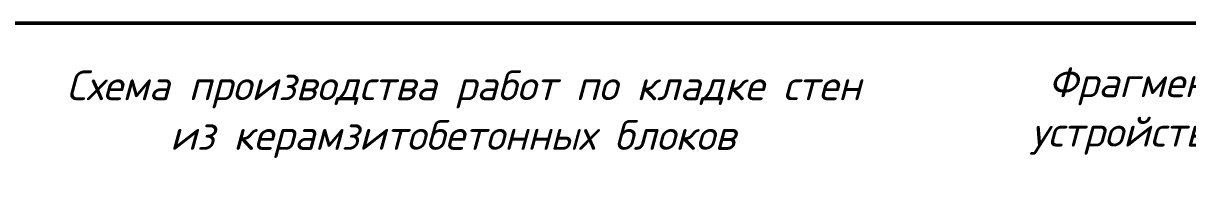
# Model space of a CAD drawing. Header units: millimetres. Extents: x 2279 to 5236, y 896 to 2828.
# Drawn here: x 4491.4 to 4765.5, y 1940.4 to 1979.4 of the extents above; entities that cross this region are included whole.
import ezdxf

# ---------------------------------------------------------------- set-up
doc = ezdxf.new("R2010")
doc.units = ezdxf.units.MM
doc.layers.add('PDF _!!ОСНОВНАЯ', color=7, linetype='Continuous')
doc.layers.add('PDF _Текст', color=7, linetype='Continuous')
doc.styles.add('PDF ISOCPEUR Italic', font='isocpeui.ttf')

msp = doc.modelspace()

# ---------------------------------------------------------------- linework, layer by layer
at = {"layer": 'PDF _!!ОСНОВНАЯ', "lineweight": 50}
msp.add_lwpolyline([(4389.37, 1395.39), (5205.37, 1395.39), (5205.37, 1979.36), (4389.37, 1979.36)], close=True, dxfattribs=at)

# ---------------------------------------------------------------- texts
at = {"layer": 'PDF _Текст', "char_height": 6.9997, "attachment_point": 7, "style": 'PDF ISOCPEUR Italic'}
for s, insert in [('Схема производства работ по кладке стен', (4501.56, 1959.35)), ('Фрагмент кладки стены толщиной 300мм с', (4732.58, 1960.07)), ('из керамзитобетонных блоков', (4525.94, 1947.67)), ('устройством перемычек над оконным проемом', (4728.51, 1948.43))]:
    msp.add_mtext(s, dxfattribs=dict(at, insert=insert))

doc.saveas('drawing.dxf')
